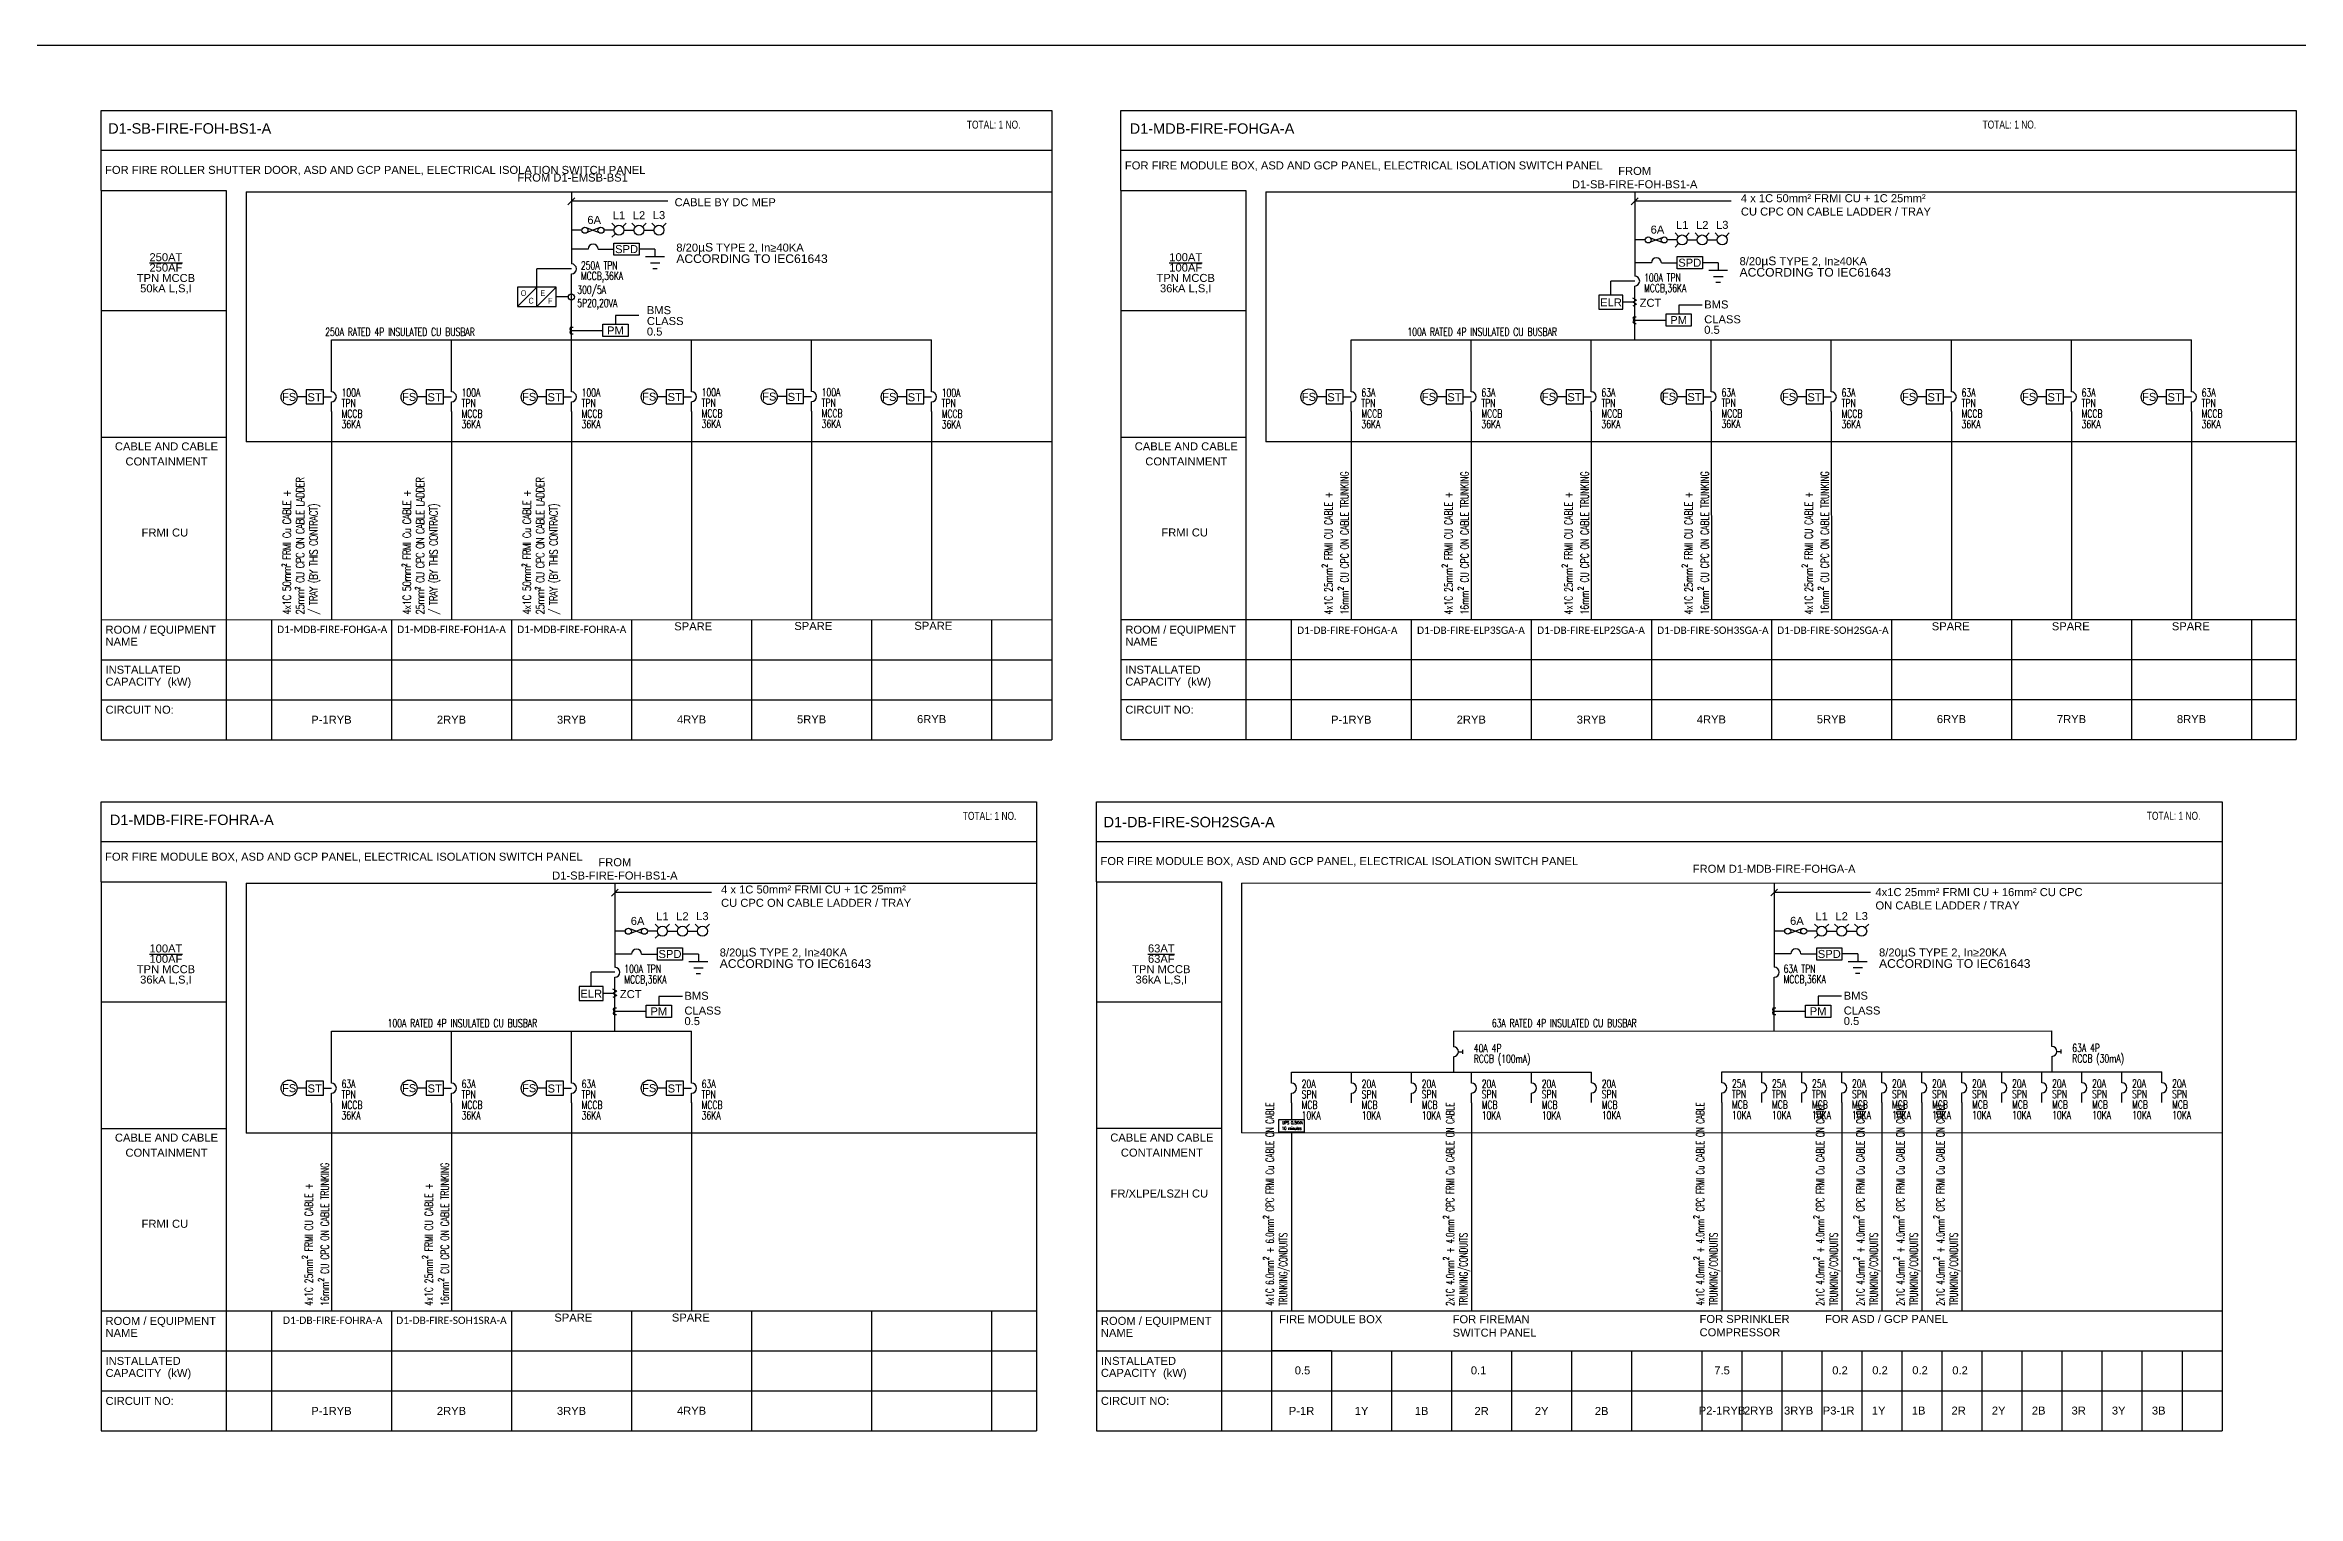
# Model space of a CAD drawing. Header units: inches. Extents: x 155818 to 1515405, y 4999 to 215277.
# Drawn here: x 578083 to 634386, y 179011 to 215277 of the extents above; entities that cross this region are included whole.
import ezdxf
from ezdxf.enums import TextEntityAlignment as Align

# ---------------------------------------------------------------- set-up
doc = ezdxf.new("R2010")
doc.units = ezdxf.units.IN
doc.header["$MEASUREMENT"] = 0
for name, color, linetype in [('-ME-E-Sch DB', 7, 'Continuous'), ('-ME-E-Sch DB_Tx', 7, 'Continuous'), ('-ME-E-Sch Main SLD', 7, 'Continuous'), ('E-_ELEC----_E-', 7, 'Continuous'), ('E_ELEC----_E-', 7, 'Continuous'), ('ELE SHAFT', 1, 'Continuous')]:
    doc.layers.add(name, color=color, linetype=linetype)
doc.styles.add('-ME-Romans', font='romans.shx', dxfattribs={"width": 0.7})
doc.styles.add('-ME_Romans', font='romans.shx', dxfattribs={"width": 0.8})
doc.styles.add('arial', font='arial.ttf')
doc.styles.add('EL-STY2_7.5', font='ARIALN.TTF', dxfattribs={"height": 7.5})
doc.styles.get("Standard").update_dxf_attribs({"font": 'arial.ttf'})
doc.dimstyles.get("Standard").update_dxf_attribs({"dimtxt": 0.18, "dimasz": 0.18, "dimexe": 0.18, "dimexo": 0.0625, "dimgap": 0.09, "dimtad": 0, "dimtih": 1, "dimtoh": 1, "dimdec": 4, "dimzin": 0, "dimdsep": 46, "dimtxsty": 'Standard', "dimcen": 0.09, "dimadec": 0, "dimazin": 0, "dimtfac": 1, "dimtdec": 4, "dimtofl": 0, "dimtmove": 0, "dimatfit": 3, "dimfxl": 1, "dimtolj": 1, "dimtzin": 0, "dimarcsym": 0})

# ---------------------------------------------------------------- blocks, each defined once
blk = doc.blocks.new('ELEC0302')
at = {"layer": 'E_ELEC----_E-'}
blk.add_arc((0, 0), 250, 270, 90, dxfattribs=at)
blk = doc.blocks.new('COIL_1')
at = {"ltscale": 0.5}
for p, q in [((0, 2.5), (1.2, 2.5)), ((0, -2.5), (1.2, -2.5))]:
    blk.add_line(p, q, dxfattribs=at)
for centre in [(0, 1.3), (0, -1.3)]:
    blk.add_arc(centre, 1.26, 90, 270, dxfattribs=at)
blk = doc.blocks.new('ELEC0327')
for p, q in [((151, 57), (-151, -57)), ((-151, 57), (151, -57))]:
    blk.add_line(p, q)
for centre in [(-200, 0), (200, 0)]:
    blk.add_circle(centre, 75)
blk = doc.blocks.new('ELEC0334')
for p, q in [((-191, 101), (0, 202)), ((-191, 101), (0, 0)), ((-191, -101), (0, 0)), ((-191, -101), (0, -202))]:
    blk.add_line(p, q)
blk = doc.blocks.new('ELEC0303')
at = {"layer": 'E_ELEC----_E-'}
for p, q in [((250, 0), (450, 0)), ((450, 100), (450, -100))]:
    blk.add_line(p, q, dxfattribs=at)
blk.add_arc((0, 0), 250, 270, 90, dxfattribs=at)

msp = doc.modelspace()

# ---------------------------------------------------------------- linework, layer by layer
at = {"layer": '-ME-E-Sch DB', "color": 1}
for p, q in [((579483, 211638), (582608, 211638)), ((579483, 211638), (579483, 197914)), ((582608, 211638), (582608, 197914)), ((583108, 211608), (603240, 211610)), ((583108, 211608), (583108, 205360)), ((591151, 211285), (591324, 211458)), ((591238, 211608), (591238, 209807)), ((593650, 211372), (591239, 211372)), ((604970, 211640), (608095, 211640)), ((604970, 211640), (604970, 197915)), ((608095, 211640), (608095, 197915)), ((608595, 211609), (634346, 211611)), ((608595, 211609), (608595, 205362)), ((617723, 211286), (617896, 211460)), ((617810, 211609), (617810, 209504)), ((620222, 211373), (617810, 211373)), ((591905, 210177), (592301, 210177)), ((593326, 210177), (592930, 210177)), ((593326, 210177), (593326, 209992)), ((591238, 209683), (590374, 209683)), ((590374, 209222), (590374, 209683)), ((591238, 207907), (591238, 209557)), ((593091, 209992), (593561, 209992)), ((593210, 209834), (593446, 209834)), ((593269, 209694), (593382, 209694)), ((618477, 209837), (618873, 209837)), ((619898, 209837), (619502, 209837)), ((619663, 209652), (620133, 209652)), ((619782, 209494), (620018, 209494)), ((619898, 209837), (619898, 209652)), ((617515, 209028), (616915, 209028)), ((616915, 209028), (616915, 208678)), ((617810, 209379), (617215, 209379)), ((617215, 209028), (617215, 209379)), ((617515, 208678), (617515, 209028)), ((617810, 207908), (617810, 209254)), ((619841, 209353), (619954, 209353)), ((579483, 208638), (582608, 208638)), ((604970, 208640), (608095, 208640)), ((616915, 208678), (617515, 208678)), ((617810, 208853), (617515, 208853)), ((585238, 207906), (600238, 207909)), ((610725, 207908), (631725, 207908)), ((585041, 206657), (584609, 206657)), ((584609, 206657), (584609, 206307)), ((585041, 206307), (585041, 206657)), ((588041, 206657), (587609, 206657)), ((587609, 206657), (587609, 206307)), ((588041, 206307), (588041, 206657)), ((591041, 206658), (590609, 206658)), ((590609, 206658), (590609, 206308)), ((591041, 206308), (591041, 206658)), ((594041, 206662), (593609, 206662)), ((593609, 206662), (593609, 206312)), ((594041, 206312), (594041, 206662)), ((597041, 206666), (596609, 206666)), ((596609, 206666), (596609, 206316)), ((597041, 206316), (597041, 206666)), ((600041, 206657), (599609, 206657)), ((599609, 206657), (599609, 206307)), ((600041, 206307), (600041, 206657)), ((610528, 206658), (610096, 206658)), ((610096, 206658), (610096, 206308)), ((610528, 206308), (610528, 206658)), ((613528, 206658), (613096, 206658)), ((613096, 206658), (613096, 206308)), ((613528, 206308), (613528, 206658)), ((616528, 206659), (616096, 206659)), ((616096, 206659), (616096, 206309)), ((616528, 206309), (616528, 206659)), ((619528, 206663), (619096, 206663)), ((619096, 206663), (619096, 206313)), ((619528, 206313), (619528, 206663)), ((622528, 206657), (622096, 206657)), ((622096, 206657), (622096, 206307)), ((622528, 206307), (622528, 206657)), ((625528, 206658), (625096, 206658)), ((625096, 206658), (625096, 206308)), ((625528, 206308), (625528, 206658)), ((628528, 206658), (628096, 206658)), ((628096, 206658), (628096, 206308)), ((628528, 206308), (628528, 206658)), ((631528, 206658), (631096, 206658)), ((631096, 206658), (631096, 206308)), ((631528, 206308), (631528, 206658)), ((584609, 206482), (584382, 206482)), ((584609, 206307), (585041, 206307)), ((585041, 206482), (585238, 206482)), ((585238, 206116), (585238, 206357)), ((585238, 206116), (585240, 200915)), ((587609, 206482), (587382, 206482)), ((587609, 206307), (588041, 206307)), ((588041, 206482), (588238, 206482)), ((588238, 206116), (588238, 206357)), ((588238, 206116), (588240, 200915)), ((590609, 206483), (590382, 206483)), ((590609, 206308), (591041, 206308)), ((591041, 206483), (591238, 206483)), ((591238, 206117), (591238, 206358)), ((591238, 206116), (591240, 200915)), ((593609, 206487), (593382, 206487)), ((593609, 206312), (594041, 206312)), ((594041, 206487), (594238, 206487)), ((594238, 206121), (594238, 206362)), ((594238, 206116), (594240, 200915)), ((596609, 206491), (596382, 206491)), ((596609, 206316), (597041, 206316)), ((597041, 206491), (597238, 206491)), ((597238, 206125), (597238, 206366)), ((597238, 206125), (597240, 200924)), ((599609, 206482), (599382, 206482)), ((599609, 206307), (600041, 206307)), ((600041, 206482), (600238, 206482)), ((600238, 206116), (600238, 206357)), ((600238, 206116), (600240, 200916)), ((610096, 206483), (609869, 206483)), ((610096, 206308), (610528, 206308)), ((610528, 206483), (610725, 206483)), ((610725, 206117), (610725, 206358)), ((610725, 206117), (610727, 200917)), ((613096, 206483), (612869, 206483)), ((613096, 206308), (613528, 206308)), ((613528, 206483), (613725, 206483)), ((613725, 206117), (613725, 206358)), ((613725, 206114), (613727, 200914)), ((616096, 206484), (615869, 206484)), ((616096, 206309), (616528, 206309)), ((616528, 206484), (616725, 206484)), ((616725, 206118), (616725, 206359)), ((616725, 206122), (616727, 200922)), ((619096, 206488), (618869, 206488)), ((619096, 206313), (619528, 206313)), ((619528, 206488), (619725, 206488)), ((619725, 206122), (619725, 206363)), ((619725, 206122), (619727, 200922)), ((622096, 206482), (621869, 206482)), ((622096, 206307), (622528, 206307)), ((622528, 206482), (622725, 206482)), ((622725, 206116), (622725, 206357)), ((622725, 206120), (622727, 200920)), ((625096, 206483), (624869, 206483)), ((625096, 206308), (625528, 206308)), ((625528, 206483), (625725, 206483)), ((625725, 206117), (625725, 206358)), ((625725, 206121), (625727, 200921)), ((628096, 206483), (627869, 206483)), ((628096, 206308), (628528, 206308)), ((628528, 206483), (628725, 206483)), ((628725, 206117), (628725, 206358)), ((628725, 206121), (628727, 200921)), ((631096, 206483), (630869, 206483)), ((631096, 206308), (631528, 206308)), ((631528, 206483), (631725, 206483)), ((631725, 206117), (631725, 206358)), ((631725, 206121), (631727, 200921)), ((579494, 205477), (582613, 205477)), ((603240, 205360), (583108, 205360)), ((604981, 205478), (608100, 205478)), ((634346, 205361), (608595, 205362)), ((579494, 200914), (603240, 200915)), ((583740, 200915), (583740, 197914)), ((586740, 200915), (586740, 197914)), ((589740, 200915), (589740, 197914)), ((592740, 200915), (592740, 197914)), ((595740, 200915), (595740, 197914)), ((598740, 200915), (598740, 197914)), ((601740, 200915), (601740, 197914)), ((601740, 200915), (601740, 197914)), ((604981, 200915), (634346, 200917)), ((609227, 200917), (609227, 197915)), ((612227, 200917), (612227, 197915)), ((615227, 200917), (615227, 197915)), ((618227, 200917), (618227, 197915)), ((621227, 200917), (621227, 197915)), ((624227, 200917), (624227, 197915)), ((627227, 200917), (627227, 197915)), ((630227, 200917), (630227, 197915)), ((633227, 200917), (633227, 197915)), ((579493, 199914), (603240, 199914)), ((604980, 199915), (634346, 199916)), ((579493, 198914), (603240, 198914)), ((604980, 198915), (634346, 198916)), ((579483, 197914), (603240, 197914)), ((604970, 197915), (634346, 197916)), ((579483, 194360), (582608, 194360)), ((579483, 194360), (579484, 180636)), ((582608, 194360), (582608, 180636)), ((583108, 194329), (602859, 194332)), ((583108, 194329), (583108, 188082)), ((592323, 194330), (592323, 192225)), ((604360, 194362), (607484, 194362)), ((604360, 194362), (604360, 180638)), ((607484, 194362), (607484, 180638)), ((607984, 194331), (632489, 194333)), ((607984, 194331), (607984, 188084)), ((621296, 194331), (621296, 192226)), ((592236, 194007), (592409, 194180)), ((594735, 194094), (592324, 194094)), ((621209, 194009), (621383, 194182)), ((623708, 194095), (621297, 194095)), ((621963, 192559), (622359, 192559)), ((623384, 192559), (622989, 192559)), ((623384, 192559), (623384, 192374)), ((592323, 192100), (591728, 192100)), ((591728, 191749), (591728, 192100)), ((592990, 192557), (593386, 192557)), ((594411, 192557), (594015, 192557)), ((594176, 192372), (594646, 192372)), ((594295, 192214), (594531, 192214)), ((594354, 192074), (594467, 192074)), ((594411, 192557), (594411, 192372)), ((623149, 192374), (623619, 192374)), ((623268, 192216), (623504, 192216)), ((623327, 192076), (623441, 192076)), ((592028, 191749), (591428, 191749)), ((591428, 191749), (591428, 191399)), ((592028, 191399), (592028, 191749)), ((592323, 191574), (592028, 191574)), ((592323, 190629), (592323, 191975)), ((621296, 190631), (621296, 191976)), ((579483, 191360), (582608, 191360)), ((591428, 191399), (592028, 191399)), ((604360, 191362), (607484, 191362)), ((585238, 190628), (594238, 190628)), ((613281, 190632), (628237, 190633)), ((613281, 190631), (613281, 190241)), ((628237, 190248), (628237, 190638)), ((584609, 189204), (584382, 189204)), ((585041, 189379), (584609, 189379)), ((584609, 189379), (584609, 189029)), ((585041, 189029), (585041, 189379)), ((585041, 189204), (585238, 189204)), ((587609, 189204), (587382, 189204)), ((588041, 189379), (587609, 189379)), ((587609, 189379), (587609, 189029)), ((588041, 189029), (588041, 189379)), ((588041, 189204), (588238, 189204)), ((590609, 189203), (590382, 189203)), ((591041, 189378), (590609, 189378)), ((590609, 189378), (590609, 189028)), ((591041, 189028), (591041, 189378)), ((591041, 189203), (591238, 189203)), ((593609, 189204), (593382, 189204)), ((594041, 189379), (593609, 189379)), ((593609, 189379), (593609, 189029)), ((594041, 189029), (594041, 189379)), ((594041, 189204), (594238, 189204)), ((609233, 189602), (616733, 189606)), ((619987, 189337), (619987, 189609)), ((619987, 189609), (630987, 189609)), ((584609, 189029), (585041, 189029)), ((585238, 188838), (585238, 189079)), ((585238, 188838), (585240, 183637)), ((587609, 189029), (588041, 189029)), ((588238, 188838), (588238, 189079)), ((588238, 188835), (588240, 183634)), ((590609, 189028), (591041, 189028)), ((591238, 188837), (591238, 189078)), ((591238, 188841), (591240, 183640)), ((593609, 189029), (594041, 189029)), ((594238, 188838), (594238, 189079)), ((594238, 188842), (594240, 183641)), ((609233, 188839), (609233, 189081)), ((609233, 188839), (609233, 188417)), ((610733, 188839), (610733, 189081)), ((612233, 188840), (612233, 189081)), ((613733, 188840), (613733, 189082)), ((613733, 188840), (613735, 183640)), ((615233, 188840), (615233, 189082)), ((616733, 188842), (616733, 189083)), ((619987, 188846), (619987, 189087)), ((619987, 188846), (619989, 183646)), ((620987, 188846), (620987, 189087)), ((621987, 188846), (621987, 189087)), ((622987, 188846), (622987, 189087)), ((622987, 188846), (622989, 183646)), ((623987, 188846), (623987, 189087)), ((623987, 188846), (623989, 183646)), ((624987, 188846), (624987, 189087)), ((624987, 188846), (624989, 183646)), ((625987, 188846), (625987, 189087)), ((625987, 188846), (625989, 183646)), ((626987, 188846), (626987, 189087)), ((627987, 188846), (627987, 189087)), ((628987, 188846), (628987, 189087)), ((629987, 188846), (629987, 189087)), ((630987, 188846), (630987, 189087)), ((579494, 188199), (582613, 188199)), ((602859, 188082), (583108, 188082)), ((604370, 188200), (607490, 188200)), ((632489, 188083), (607984, 188084)), ((609234, 188104), (609235, 183639)), ((579494, 183636), (602859, 183637)), ((583740, 183637), (583740, 180636)), ((586740, 183637), (586740, 180636)), ((589740, 183637), (589740, 180636)), ((592740, 183637), (592740, 180636)), ((595740, 183637), (595740, 180636)), ((598740, 183637), (598740, 180636)), ((601740, 183637), (601740, 180636)), ((604370, 183638), (632489, 183639)), ((608735, 183638), (608735, 180638)), ((579494, 182636), (602859, 182636)), ((604370, 182638), (632489, 182637)), ((610235, 182638), (610235, 180638)), ((611735, 182638), (611735, 180638)), ((613235, 182638), (613235, 180638)), ((614735, 182638), (614735, 180638)), ((616235, 182638), (616235, 180638)), ((617735, 182638), (617735, 180638)), ((619489, 182638), (619489, 180637)), ((620489, 182638), (620489, 180637)), ((621489, 182638), (621489, 180637)), ((622489, 182638), (622489, 180637)), ((623489, 182638), (623489, 180637)), ((624489, 182638), (624489, 180637)), ((625489, 182638), (625489, 180637)), ((626489, 182638), (626489, 180637)), ((627489, 182638), (627489, 180637)), ((628489, 182638), (628489, 180637)), ((629489, 182638), (629489, 180637)), ((630489, 182638), (630489, 180637)), ((631489, 182638), (631489, 180637)), ((632489, 182638), (632489, 180637)), ((579494, 181636), (602859, 181636)), ((604370, 181638), (632489, 181637)), ((579484, 180636), (602859, 180636)), ((604360, 180638), (632489, 180637))]:
    msp.add_line(p, q, dxfattribs=at)
for points in [[(579483, 211638), (579483, 213638), (603240, 213640), (603240, 197914)], [(604970, 211640), (604970, 213640), (634346, 213641), (634346, 197915)], [(603240, 212640), (579483, 212638)], [(634346, 212641), (604970, 212640)], [(591488, 210648), (591238, 210648)], [(592301, 210648), (592051, 210648)], [(591655, 210177), (591238, 210177)], [(618060, 210405), (617810, 210405)], [(618873, 210405), (618623, 210405)], [(618227, 209837), (617810, 209837)], [(617810, 208404), (618594, 208404)], [(585238, 206879), (585238, 207906)], [(588238, 206879), (588238, 207906)], [(591238, 208144), (592022, 208144)], [(591238, 206880), (591238, 207907)], [(594238, 206884), (594238, 207911)], [(597238, 206888), (597238, 207916)], [(600238, 206879), (600238, 207907)], [(610725, 206880), (610725, 207908)], [(613725, 206880), (613725, 207908)], [(616725, 206881), (616725, 207909)], [(619725, 206885), (619725, 207913)], [(622725, 206879), (622725, 207907)], [(625725, 206880), (625725, 207908)], [(628725, 206880), (628725, 207908)], [(631725, 206880), (631725, 207908)], [(585238, 206607), (585238, 206879)], [(588238, 206607), (588238, 206879)], [(591238, 206608), (591238, 206880)], [(594238, 206612), (594238, 206884)], [(597238, 206616), (597238, 206888)], [(600238, 206607), (600238, 206879)], [(610725, 206608), (610725, 206880)], [(613725, 206608), (613725, 206880)], [(616725, 206609), (616725, 206881)], [(619725, 206613), (619725, 206885)], [(622725, 206607), (622725, 206879)], [(625725, 206608), (625725, 206880)], [(628725, 206608), (628725, 206880)], [(631725, 206608), (631725, 206880)], [(579483, 194360), (579483, 196360), (602859, 196362), (602859, 180636)], [(604360, 194362), (604360, 196362), (632489, 196363), (632489, 180637)], [(602859, 195362), (579483, 195360)], [(632489, 195363), (604360, 195362)], [(592573, 193126), (592323, 193126)], [(593386, 193126), (593136, 193126)], [(621546, 193127), (621296, 193127)], [(622359, 193127), (622109, 193127)], [(621713, 192559), (621296, 192559)], [(592740, 192557), (592323, 192557)], [(592323, 191125), (593108, 191125)], [(621296, 191127), (622081, 191127)], [(585238, 189600), (585238, 190628)], [(588238, 189600), (588238, 190628)], [(591238, 189599), (591238, 190627)], [(594238, 189601), (594238, 190628)], [(613281, 189991), (613281, 189602)], [(628237, 189998), (628237, 189609)], [(585238, 189329), (585238, 189600)], [(588238, 189329), (588238, 189600)], [(591238, 189328), (591238, 189599)], [(594238, 189329), (594238, 189601)], [(609233, 189331), (609233, 189602)], [(610733, 189331), (610733, 189602)], [(612233, 189331), (612233, 189603)], [(613733, 189332), (613733, 189603)], [(615233, 189332), (615233, 189603)], [(616733, 189333), (616733, 189605)], [(620987, 189337), (620987, 189609)], [(621987, 189337), (621987, 189609)], [(622987, 189337), (622987, 189609)], [(623987, 189337), (623987, 189609)], [(624987, 189337), (624987, 189609)], [(625987, 189337), (625987, 189609)], [(626987, 189337), (626987, 189609)], [(627987, 189337), (627987, 189609)], [(628987, 189337), (628987, 189609)], [(629987, 189337), (629987, 189609)], [(630987, 189337), (630987, 189609)]]:
    msp.add_lwpolyline(points, dxfattribs=at)
for points in [[(592301, 210329), (592930, 210329), (592930, 210024), (592301, 210024)], [(618873, 209989), (619502, 209989), (619502, 209684), (618873, 209684)], [(618594, 208557), (619224, 208557), (619224, 208252), (618594, 208252)], [(592022, 208297), (592652, 208297), (592652, 207992), (592022, 207992)], [(593386, 192710), (594015, 192710), (594015, 192404), (593386, 192404)], [(622359, 192712), (622989, 192712), (622989, 192406), (622359, 192406)], [(593108, 191278), (593737, 191278), (593737, 190972), (593108, 190972)], [(622081, 191280), (622710, 191280), (622710, 190974), (622081, 190974)]]:
    msp.add_lwpolyline(points, close=True, dxfattribs=at)
for centre in [(584182, 206482), (587182, 206482), (590182, 206483), (593182, 206487), (596182, 206491), (599182, 206482), (609669, 206483), (612669, 206483), (615669, 206484), (618669, 206488), (621669, 206482), (624669, 206483), (627669, 206483), (630669, 206483), (584182, 189204), (587182, 189204), (590182, 189203), (593182, 189204)]:
    msp.add_circle(centre, 200, dxfattribs=at)
at = {"layer": '-ME-E-Sch Main SLD', "color": 1}
msp.add_line((610235, 182638), (608735, 182638), dxfattribs=at)
msp.add_line((610235, 182638), (608735, 182638), dxfattribs=at)
at = {"color": 1}
msp.add_line((590854, 209222), (589894, 209222), dxfattribs=at)
msp.add_lwpolyline([(576918, 215277), (682193, 215277), (682193, 134327), (576918, 134327)], close=True)
for points in [[(590374, 209222), (589894, 208742)], [(589894, 209222), (589894, 208742), (590854, 208742)], [(590374, 208742), (590374, 209222)], [(590854, 209222), (590374, 208742)], [(590854, 208742), (590854, 209222)], [(591161, 208982), (590854, 208982)]]:
    msp.add_lwpolyline(points, dxfattribs=at)
msp.add_circle((591238, 208982), 76.8, dxfattribs=at)
at = {"layer": 'Defpoints'}
msp.add_lwpolyline([(576918, 215277), (682193, 215277), (682193, 134327), (576918, 134327)], close=True, dxfattribs=at)
at = {"layer": 'E-_ELEC----_E-', "color": 1}
for p, q in [((592337, 210736), (592249, 210824)), ((592514, 210736), (592602, 210824)), ((592551, 210648), (592801, 210648)), ((592837, 210736), (592749, 210824)), ((593014, 210736), (593102, 210824)), ((593051, 210648), (593301, 210648)), ((593337, 210736), (593249, 210824)), ((593514, 210736), (593602, 210824)), ((618909, 210493), (618821, 210582)), ((619086, 210493), (619174, 210582)), ((619409, 210493), (619321, 210582)), ((619586, 210493), (619674, 210582)), ((619909, 210493), (619821, 210582)), ((620086, 210493), (620174, 210582)), ((592337, 210559), (592249, 210471)), ((618909, 210317), (618821, 210228)), ((619123, 210405), (619373, 210405)), ((619623, 210405), (619873, 210405)), ((593422, 193214), (593334, 193302)), ((593599, 193214), (593687, 193302)), ((593636, 193126), (593886, 193126)), ((593922, 193214), (593834, 193302)), ((594099, 193214), (594187, 193302)), ((594136, 193126), (594386, 193126)), ((594422, 193214), (594334, 193302)), ((594599, 193214), (594687, 193302)), ((622395, 193216), (622307, 193304)), ((622572, 193216), (622661, 193304)), ((622609, 193127), (622859, 193127)), ((622895, 193216), (622807, 193304)), ((623072, 193216), (623161, 193304)), ((623109, 193127), (623359, 193127)), ((623395, 193216), (623307, 193304)), ((623572, 193216), (623661, 193304)), ((593422, 193037), (593334, 192949)), ((622395, 193039), (622307, 192951))]:
    msp.add_line(p, q, dxfattribs=at)
for centre in [(592426, 210648), (592926, 210648), (593426, 210648), (618998, 210405), (619498, 210405), (619998, 210405), (593511, 193126), (594011, 193126), (594511, 193126), (622484, 193127), (622984, 193127), (623484, 193127)]:
    msp.add_circle(centre, 125, dxfattribs=at)
at = {"layer": 'ELE SHAFT', "color": 1}
msp.add_lwpolyline([(608920, 188417), (609547, 188417), (609547, 188104), (608920, 188104)], close=True, dxfattribs=at)

# ---------------------------------------------------------------- block references
at = {"layer": '-ME-E-Sch DB', "color": 1}
for p in [(591776, 210648), (618348, 210405), (592861, 193126), (621834, 193127)]:
    msp.add_blockref('ELEC0327', p, dxfattribs=at)
at = {"layer": '-ME-E-Sch DB', "color": 1, "xscale": 0.5, "yscale": 0.5, "zscale": 0.5}
for name, p, rotation in [('ELEC0302', (591780, 210177), 90), ('ELEC0302', (618352, 209837), 90), ('ELEC0334', (617762, 208853), 180), ('ELEC0302', (592865, 192557), 90), ('ELEC0302', (621838, 192559), 90), ('ELEC0334', (592275, 191574), 180)]:
    msp.add_blockref(name, p, dxfattribs=dict(at, rotation=rotation))
at = {"layer": '-ME-E-Sch DB', "color": 1}
for name, p, xscale, yscale, zscale in [('ELEC0302', (591238, 209682), 0.5, 0.5, 0.5), ('ELEC0302', (617810, 209379), 0.5, 0.5, 0.5), ('COIL_1', (617810, 208404), 33.333333, 33.333333, 33.333333), ('COIL_1', (591238, 208144), 33.333333, 33.333333, 33.333333), ('ELEC0302', (585238, 206482), 0.5, 0.5, 0.5), ('ELEC0302', (588238, 206482), 0.5, 0.5, 0.5), ('ELEC0302', (591238, 206483), 0.5, 0.5, 0.5), ('ELEC0302', (594238, 206487), 0.5, 0.5, 0.5), ('ELEC0302', (597238, 206491), 0.5, 0.5, 0.5), ('ELEC0302', (600238, 206482), 0.5, 0.5, 0.5), ('ELEC0302', (610725, 206483), 0.5, 0.5, 0.5), ('ELEC0302', (613725, 206483), 0.5, 0.5, 0.5), ('ELEC0302', (616725, 206484), 0.5, 0.5, 0.5), ('ELEC0302', (619725, 206488), 0.5, 0.5, 0.5), ('ELEC0302', (622725, 206482), 0.5, 0.5, 0.5), ('ELEC0302', (625725, 206483), 0.5, 0.5, 0.5), ('ELEC0302', (628725, 206483), 0.5, 0.5, 0.5), ('ELEC0302', (631725, 206483), 0.5, 0.5, 0.5), ('ELEC0302', (592323, 192100), 0.5, 0.5, 0.5), ('ELEC0302', (621296, 192101), 0.5, 0.5, 0.5), ('COIL_1', (592323, 191125), 33.333333, 33.333333, 33.333333), ('COIL_1', (621296, 191127), 33.333333, 33.333333, 33.333333), ('ELEC0303', (613281, 190116), 0.5, 0.5, 0.5), ('ELEC0303', (628237, 190123), 0.5, 0.5, 0.5), ('ELEC0302', (585238, 189204), 0.5, 0.5, 0.5), ('ELEC0302', (588238, 189204), 0.5, 0.5, 0.5), ('ELEC0302', (591238, 189203), 0.5, 0.5, 0.5), ('ELEC0302', (594238, 189204), 0.5, 0.5, 0.5), ('ELEC0302', (609233, 189206), 0.5, 0.5, 0.5), ('ELEC0302', (610733, 189206), 0.5, 0.5, 0.5), ('ELEC0302', (612233, 189206), 0.5, 0.5, 0.5), ('ELEC0302', (613733, 189207), 0.5, 0.5, 0.5), ('ELEC0302', (615233, 189207), 0.5, 0.5, 0.5), ('ELEC0302', (616733, 189208), 0.5, 0.5, 0.5), ('ELEC0302', (619987, 189212), 0.5, 0.5, 0.5), ('ELEC0302', (620987, 189212), 0.5, 0.5, 0.5), ('ELEC0302', (621987, 189212), 0.5, 0.5, 0.5), ('ELEC0302', (622987, 189212), 0.5, 0.5, 0.5), ('ELEC0302', (623987, 189212), 0.5, 0.5, 0.5), ('ELEC0302', (624987, 189212), 0.5, 0.5, 0.5), ('ELEC0302', (625987, 189212), 0.5, 0.5, 0.5), ('ELEC0302', (626987, 189212), 0.5, 0.5, 0.5), ('ELEC0302', (627987, 189212), 0.5, 0.5, 0.5), ('ELEC0302', (628987, 189212), 0.5, 0.5, 0.5), ('ELEC0302', (629987, 189212), 0.5, 0.5, 0.5), ('ELEC0302', (630987, 189212), 0.5, 0.5, 0.5)]:
    msp.add_blockref(name, p, dxfattribs=dict(at, xscale=xscale, yscale=yscale, zscale=zscale))

# ---------------------------------------------------------------- texts
for s, p in [('SPD', (592616, 210177)), ('SPD', (619187, 209837)), ('PM', (618909, 208404)), ('PM', (592337, 208144)), ('SPD', (593701, 192557)), ('SPD', (622674, 192559)), ('PM', (593422, 191125)), ('PM', (622395, 191127))]:
    msp.add_text(s, height=200, dxfattribs=at).set_placement(p, align=Align.MIDDLE_CENTER)
at = {"layer": '-ME-E-Sch DB', "color": 1, "style": 'arial'}
for s, p in [('ELR', (616948, 208745)), ('ST', (584641, 206374)), ('ST', (587641, 206374)), ('ST', (590641, 206375)), ('ST', (593641, 206379)), ('ST', (596641, 206383)), ('ST', (599641, 206374)), ('ST', (610128, 206375)), ('ST', (613128, 206375)), ('ST', (616128, 206376)), ('ST', (619128, 206380)), ('ST', (622128, 206374)), ('ST', (625128, 206375)), ('ST', (628128, 206375)), ('ST', (631128, 206375)), ('ELR', (591461, 191466)), ('ST', (584642, 189096)), ('ST', (587642, 189096)), ('ST', (590642, 189095)), ('ST', (593642, 189096))]:
    msp.add_text(s, height=200, dxfattribs=at).set_placement(p)
for p in [(584182, 206482), (587182, 206482), (590182, 206483), (593182, 206487), (596182, 206491), (599182, 206482), (609669, 206483), (612669, 206483), (615669, 206484), (618669, 206488), (621669, 206482), (624669, 206483), (627669, 206483), (630669, 206483), (584182, 189204), (587182, 189204), (590182, 189203), (593182, 189204)]:
    msp.add_text('FS', height=200, dxfattribs=at).set_placement(p, align=Align.MIDDLE)
at = {"layer": '-ME-E-Sch DB', "color": 1, "style": '-ME-Romans', "width": 0.7}
for s, p in [('10 minutes', (608995, 188164)), ('UPS 0.5KVA', (609003, 188302))]:
    msp.add_text(s, height=75, dxfattribs=at).set_placement(p)
at = {"layer": '-ME-E-Sch DB', "color": 1, "char_height": 200, "attachment_point": 1}
for s, insert, width in [('CABLE BY DC MEP', (593815, 211448), 8064.47), (' 4 x 1C 50mm² FRMI CU + 1C 25mm² \\P CU CPC ON CABLE LADDER / TRAY   ', (620387, 211549), 5713.27), (' 4 x 1C 50mm² FRMI CU + 1C 25mm² \\P CU CPC ON CABLE LADDER / TRAY   ', (594900, 194270), 5713.27), ('4x1C 25mm² FRMI CU + 16mm² CU CPC\\PON CABLE LADDER / TRAY', (623828, 194204), 8064.47)]:
    msp.add_mtext(s, dxfattribs=dict(at, insert=insert, width=width))
at = {"layer": '-ME-E-Sch DB', "color": 1, "char_height": 200, "attachment_point": 1, "line_spacing_factor": 0.789273}
for s, insert, width in [('6A', (591636, 211006), 921.41), ('6A', (618208, 210764), 921.41), ('BMS', (619548, 208893), 737.13), ('CLASS 0.5', (593123, 208479), 737.13), ('BMS', (593123, 208751), 737.13), ('CLASS 0.5', (619548, 208522), 737.13), ('6A', (592721, 193484), 921.41), ('6A', (621694, 193486), 921.41), ('BMS', (594062, 191613), 737.13), ('BMS', (623035, 191615), 737.13), ('CLASS 0.5', (594062, 191243), 737.13), ('CLASS 0.5', (623035, 191245), 737.13)]:
    msp.add_mtext(s, dxfattribs=dict(at, insert=insert, width=width))
at = {"layer": '-ME-E-Sch DB', "color": 1, "char_height": 200, "attachment_point": 1, "line_spacing_factor": 0.789273, "style": '-ME-Romans'}
for s, insert, width in [('{\\W1;\\fArial|b0|i0|c0|p34;8/20\\H1.08333x;µS\\H0.92308x; TYPE 2, In≥40KA \\P\\H1.08333x;ACCORDING TO IEC61643}', (593859, 210331), 6030.79), ('{\\W1;\\fArial|b0|i0|c0|p34;8/20\\H1.08333x;µS\\H0.92308x; TYPE 2, In≥40KA \\P\\H1.08333x;ACCORDING TO IEC61643}', (620431, 209991), 6030.79), ('250A RATED 4P INSULATED CU BUSBAR', (585084, 208207), 6030.79), ('100A RATED 4P INSULATED CU BUSBAR', (612130, 208209), 6030.79), ('{\\W1;\\fArial|b0|i0|c0|p34;8/20\\H1.08333x;µS\\H0.92308x; TYPE 2, In≥40KA \\P\\H1.08333x;ACCORDING TO IEC61643}', (594944, 192712), 6030.79), ('{\\W1;\\fArial|b0|i0|c0|p34;8/20\\H1.08333x;µS\\H0.92308x; TYPE 2, In≥20KA \\P\\H1.08333x;ACCORDING TO IEC61643}', (623917, 192713), 6030.79), ('100A RATED 4P INSULATED CU BUSBAR', (586643, 190929), 6030.79), ('63A RATED 4P INSULATED CU BUSBAR', (614242, 190931), 6030.79), ('63A 4P\\PRCCB (30mA)', (628746, 190308), 2497.13), ('40A 4P\\PRCCB (100mA)', (613790, 190302), 2497.13)]:
    msp.add_mtext(s, dxfattribs=dict(at, insert=insert, width=width))
at = {"layer": '-ME-E-Sch DB', "color": 1, "char_height": 200, "width": 773.59, "attachment_point": 4, "style": 'arial'}
for insert in [(617935, 208833), (592448, 191554)]:
    msp.add_mtext('\\pxsm0.8,ql;ZCT', dxfattribs=dict(at, insert=insert))
at = {"layer": '-ME-E-Sch DB_Tx', "color": 1, "width": 0.75}
for p in [(601121, 213288), (626505, 213290), (601019, 196010), (630610, 196012)]:
    msp.add_text('TOTAL: 1 NO.', height=200, dxfattribs=at).set_placement(p, align=Align.MIDDLE_LEFT)
at = {"layer": '-ME-E-Sch DB_Tx', "color": 1}
for s, p in [('D1-SB-FIRE-FOH-BS1-A', (579660, 213063)), ('D1-MDB-FIRE-FOHGA-A ', (605189, 213060)), ('D1-MDB-FIRE-FOHRA-A ', (579703, 195781)), ('D1-DB-FIRE-SOH2SGA-A ', (604537, 195725))]:
    msp.add_text(s, height=260, dxfattribs=at).set_placement(p)
for s, p in [('ROOM / EQUIPMENT ', (579594, 200664)), ('NAME', (579594, 200364)), ('ROOM / EQUIPMENT ', (605081, 200665)), ('NAME', (605081, 200365)), ('CAPACITY  (kW)', (579594, 199364)), ('INSTALLATED ', (579594, 199664)), ('CAPACITY  (kW)', (605081, 199365)), ('INSTALLATED ', (605081, 199665)), ('CIRCUIT NO:', (579594, 198664)), ('CIRCUIT NO:', (605081, 198665)), ('ROOM / EQUIPMENT ', (579594, 183386)), ('NAME', (579594, 183086)), ('ROOM / EQUIPMENT ', (604470, 183388)), ('NAME', (604470, 183088)), ('INSTALLATED ', (579594, 182386)), ('INSTALLATED ', (604470, 182388)), ('CAPACITY  (kW)', (579594, 182086)), ('CAPACITY  (kW)', (604470, 182088)), ('CIRCUIT NO:', (579594, 181386)), ('CIRCUIT NO:', (604470, 181388))]:
    msp.add_text(s, height=200, dxfattribs=at).set_placement(p, align=Align.MIDDLE_LEFT)
for s, p in [('P-1RYB', (585240, 198414)), ('2RYB', (588240, 198415)), ('3RYB', (591240, 198415)), ('4RYB', (594240, 198419)), ('5RYB', (597240, 198423)), ('6RYB', (600240, 198428)), ('P-1RYB', (610727, 198415)), ('2RYB', (613727, 198417)), ('3RYB', (616727, 198417)), ('4RYB', (619727, 198421)), ('5RYB', (622727, 198425)), ('6RYB', (625727, 198429)), ('7RYB', (628727, 198429)), ('8RYB', (631727, 198429)), ('0.5', (609509, 182150)), ('0.1', (613909, 182150)), ('7.5', (619994, 182150)), ('0.2', (622942, 182150)), ('0.2', (623942, 182152)), ('0.2', (624942, 182153)), ('0.2', (625942, 182150)), ('P-1RYB', (585240, 181136)), ('2RYB', (588240, 181137)), ('3RYB', (591240, 181137)), ('4RYB', (594240, 181141)), ('P-1R', (609485, 181138)), ('1Y', (610985, 181138)), ('1B', (612485, 181138)), ('2R', (613985, 181135)), ('2Y', (615485, 181135)), ('2B', (616985, 181135)), ('P2-1RYB', (619994, 181145)), ('2RYB', (620907, 181145)), ('3RYB', (621907, 181145)), ('P3-1R', (622907, 181145)), ('1Y', (623907, 181145)), ('1B', (624907, 181145)), ('2R', (625907, 181145)), ('2Y', (626907, 181145)), ('2B', (627907, 181145)), ('3R', (628907, 181145)), ('3Y', (629907, 181145)), ('3B', (630907, 181145))]:
    msp.add_text(s, height=200, dxfattribs=at).set_placement(p, align=Align.MIDDLE_CENTER)
at = {"layer": '-ME-E-Sch DB_Tx', "color": 1, "char_height": 200}
for s, insert, width, attachment_point in [('FOR FIRE MODULE BOX, ASD AND GCP PANEL, ELECTRICAL ISOLATION SWITCH PANEL', (605070, 212250), 64987.82, 4), ('FOR FIRE ROLLER SHUTTER DOOR, ASD AND GCP PANEL, ELECTRICAL ISOLATION SWITCH PANEL', (579583, 212138), 64987.82, 4), ('FROM D1-EMSB-BS1', (591267, 211963), 2898.88, 5), ('FROM \\PD1-SB-FIRE-FOH-BS1-A', (617810, 211963), 3878.54, 5), ('{\\fCalibri|b0|i0|c0|p34;\\H0.91667x;D1-MDB-FIRE-FOHGA-A }', (583881, 200764), 2921.49, 1), ('{\\fCalibri|b0|i0|c0|p34;\\H0.91667x;D1-MDB-FIRE-FOH1A-A }', (586881, 200764), 2921.49, 1), ('{\\fCalibri|b0|i0|c0|p34;\\H0.91667x;D1-MDB-FIRE-FOHRA-A }', (589881, 200764), 2921.49, 1), ('SPARE', (593808, 200848), 1053.41, 1), ('SPARE', (596808, 200857), 1053.41, 1), ('SPARE', (599808, 200861), 1053.41, 1), ('{\\fCalibri|b0|i0|c0|p34;\\H0.91667x;\\C256;D1-DB-FIRE-FOHGA-A }', (609373, 200742), 2997.82, 1), ('{\\fCalibri|b0|i0|c0|p34;\\H0.91667x;\\C256;D1-DB-FIRE-ELP3SGA-A }', (612371, 200742), 2997.82, 1), ('{\\fCalibri|b0|i0|c0|p34;\\H0.91667x;\\C256;D1-DB-FIRE-ELP2SGA-A }', (615371, 200743), 2997.82, 1), ('{\\fCalibri|b0|i0|c0|p34;\\H0.91667x;\\C256;D1-DB-FIRE-SOH3SGA-A }', (618371, 200742), 2997.82, 1), ('{\\fCalibri|b0|i0|c0|p34;\\H0.91667x;\\C256;D1-DB-FIRE-SOH2SGA-A }', (621371, 200742), 2997.82, 1), ('SPARE', (625235, 200849), 1053.41, 1), ('SPARE', (628235, 200849), 1053.41, 1), ('SPARE', (631235, 200849), 1053.41, 1), ('FOR FIRE MODULE BOX, ASD AND GCP PANEL, ELECTRICAL ISOLATION SWITCH PANEL', (579583, 194971), 64987.82, 4), ('FROM \\PD1-SB-FIRE-FOH-BS1-A', (592323, 194684), 3878.54, 5), ('FOR FIRE MODULE BOX, ASD AND GCP PANEL, ELECTRICAL ISOLATION SWITCH PANEL', (604460, 194862), 64987.82, 4), ('FROM D1-MDB-FIRE-FOHGA-A ', (621295, 194686), 9037.73, 5), ('SPARE', (590811, 183570), 1053.41, 1), ('SPARE', (593748, 183570), 1053.41, 1), ('{\\fCalibri|b0|i0|c0|p34;\\H0.91667x;\\C256;D1-DB-FIRE-FOHRA-A }', (584029, 183494), 1834, 1), ('{\\fCalibri|b0|i0|c0|p34;\\H0.91667x;\\C256;D1-DB-FIRE-SOH1SRA-A }', (586859, 183492), 1834, 1), ('FIRE MODULE BOX', (608926, 183529), 6520.24, 1), ('FOR FIREMAN \\PSWITCH PANEL', (613261, 183527), 6520.24, 1), ('FOR SPRINKLER\\PCOMPRESSOR', (619432, 183535), 6520.24, 1), ('FOR ASD / GCP PANEL ', (622567, 183535), 8875.03, 1)]:
    msp.add_mtext(s, dxfattribs=dict(at, insert=insert, width=width, attachment_point=attachment_point))
at = {"layer": '-ME-E-Sch DB_Tx', "color": 1, "char_height": 200, "width": 4377.18}
for s, insert, attachment_point, line_spacing_factor in [('\\pxsa0.78,qc;{\\L250AT\\P}250AF\\P\\ps*;TPN MCCB\\P50kA L,S,I ', (578915, 210074), 1, 0.778039), ('\\pxsa0.78,qc;{\\L100AT\\P}100AF\\P\\ps*;TPN MCCB\\P36kA L,S,I ', (604402, 210075), 1, 0.778039), ('\\pxqc;CABLE AND CABLE \\PCONTAINMENT', (581117, 205056), 5, 1.128527), ('\\pxqc;CABLE AND CABLE \\PCONTAINMENT', (606604, 205057), 5, 1.128527), ('\\pxqc;\\PFRMI CU', (581077, 203279), 5, 1.128527), ('\\pxqc;\\PFRMI CU', (606564, 203281), 5, 1.128527), ('\\pxsa0.78,qc;{\\L100AT\\P}100AF\\P\\ps*;TPN MCCB\\P36kA L,S,I ', (578915, 192796), 1, 0.778039), ('\\pxsa0.78,qc;{\\L63AT\\P}63AF\\P\\ps*;TPN MCCB\\P36kA L,S,I ', (603791, 192797), 1, 0.778039), ('\\pxqc;CABLE AND CABLE \\PCONTAINMENT', (581117, 187778), 5, 1.128527), ('\\pxqc;CABLE AND CABLE \\PCONTAINMENT', (605993, 187780), 5, 1.128527), ('\\pxqc;\\PFR/XLPE/LSZH CU', (605930, 186757), 5, 1.128527), ('\\pxqc;\\PFRMI CU', (581077, 186001), 5, 1.128527)]:
    msp.add_mtext(s, dxfattribs=dict(at, insert=insert, attachment_point=attachment_point, line_spacing_factor=line_spacing_factor))
at = {"layer": '-ME-E-Sch DB_Tx', "color": 1, "char_height": 200, "attachment_point": 1, "line_spacing_factor": 0.789273, "style": '-ME-Romans'}
for s, insert, width in [('250A TPN  MCCB,36KA', (591474, 209869), 1181.82), ('100A TPN  MCCB,36KA', (618046, 209566), 1181.82), ('100A\\PTPN  MCCB\\P36KA', (585493, 206689), 460.71), ('100A\\PTPN  MCCB\\P36KA', (588492, 206689), 460.71), ('100A\\PTPN  MCCB\\P36KA', (591492, 206689), 460.71), ('100A\\PTPN  MCCB\\P36KA', (594492, 206697), 460.71), ('100A\\PTPN  MCCB\\P36KA', (597492, 206698), 460.71), ('100A\\PTPN  MCCB\\P36KA', (600492, 206685), 460.71), ('63A\\PTPN  MCCB\\P36KA', (610980, 206690), 460.71), ('63A\\PTPN  MCCB\\P36KA', (613980, 206691), 460.71), ('63A\\PTPN  MCCB\\P36KA', (616980, 206692), 460.71), ('63A\\PTPN  MCCB\\P36KA', (619980, 206695), 460.71), ('63A\\PTPN  MCCB\\P36KA', (622980, 206689), 460.71), ('63A\\PTPN  MCCB\\P36KA', (625980, 206690), 460.71), ('63A\\PTPN  MCCB\\P36KA', (628980, 206690), 460.71), ('63A\\PTPN  MCCB\\P36KA', (631980, 206690), 460.71), ('100A TPN  MCCB,36KA', (592559, 192286), 1181.82), ('63A TPN  MCCB,36KA', (621532, 192288), 1181.82), ('63A\\PTPN  MCCB\\P36KA', (585493, 189411), 460.71), ('63A\\PTPN  MCCB\\P36KA', (588493, 189412), 460.71), ('63A\\PTPN  MCCB\\P36KA', (591493, 189410), 460.71), ('63A\\PTPN  MCCB\\P36KA', (594493, 189411), 460.71), ('20A\\PSPN  MCB\\P10KA', (609488, 189412), 460.71), ('20A\\PSPN\\PMCB\\P10KA', (610988, 189412), 460.71), ('20A\\PSPN MCB\\P10KA', (612488, 189413), 460.71), ('20A\\PSPN  MCB\\P10KA', (613988, 189413), 460.71), ('20A\\PSPN  MCB\\P10KA', (615488, 189413), 460.71), ('20A\\PSPN  MCB\\P10KA', (616988, 189415), 460.71), ('25A\\PTPN  MCB\\P10KA', (620242, 189419), 458.74), ('25A\\PTPN  MCB\\P10KA', (621242, 189419), 458.74), ('25A\\PTPN  MCB\\P10KA', (622242, 189419), 458.74), ('20A\\PSPN  MCB\\P10KA', (623242, 189419), 458.74), ('20A\\PSPN  MCB\\P10KA', (624242, 189419), 458.74), ('20A\\PSPN  MCB\\P10KA', (625242, 189419), 458.74), ('20A\\PSPN  MCB\\P10KA', (626242, 189419), 458.74), ('20A\\PSPN  MCB\\P10KA', (627242, 189419), 458.74), ('20A\\PSPN  MCB\\P10KA', (628242, 189419), 458.74), ('20A\\PSPN  MCB\\P10KA', (629242, 189419), 458.74), ('20A\\PSPN  MCB\\P10KA', (630242, 189419), 458.74), ('20A\\PSPN  MCB\\P10KA', (631242, 189419), 458.74)]:
    msp.add_mtext(s, dxfattribs=dict(at, insert=insert, width=width))
at = {"layer": '-ME-E-Sch DB_Tx', "color": 1, "insert": (591383, 209261), "char_height": 200, "width": 1421.7, "attachment_point": 1, "style": '-ME-Romans'}
msp.add_mtext('\\A1;300/5A\\P5P20,20VA', dxfattribs=at)
at = {"layer": '-ME-E-Sch DB_Tx', "color": 1, "char_height": 200, "attachment_point": 1, "rotation": 90, "style": '-ME_Romans'}
for s, insert, width in [('\\A1;{\\T0.9;4x1C 50mm² FRMI Cu CABLE + \\P25mm² CU CPC ON CABLE LADDER \\P/ TRAY (BY THIS CONTRACT)}', (584025, 201041), 5452.45), ('\\A1;{\\T0.9;4x1C 50mm² FRMI Cu CABLE + \\P25mm² CU CPC ON CABLE LADDER \\P/ TRAY (BY THIS CONTRACT)}', (587025, 201041), 5452.45), ('\\A1;{\\T0.9;4x1C 50mm² FRMI Cu CABLE + \\P25mm² CU CPC ON CABLE LADDER \\P/ TRAY (BY THIS CONTRACT)}', (590025, 201042), 5452.45), ('\\A1;{\\W0.7;4x1C 25mm{\\H0.7x;\\S2^ ;} FRMI CU CABLE + \\P16mm{\\H0.7x;\\S2^ ;} CU CPC ON CABLE TRUNKING}', (609991, 201043), 4977.45), ('\\A1;{\\W0.7;4x1C 25mm{\\H0.7x;\\S2^ ;} FRMI CU CABLE + \\P16mm{\\H0.7x;\\S2^ ;} CU CPC ON CABLE TRUNKING}', (612991, 201043), 4977.45), ('\\A1;{\\W0.7;4x1C 25mm{\\H0.7x;\\S2^ ;} FRMI CU CABLE + \\P16mm{\\H0.7x;\\S2^ ;} CU CPC ON CABLE TRUNKING}', (615991, 201044), 4977.45), ('\\A1;{\\W0.7;4x1C 25mm{\\H0.7x;\\S2^ ;} FRMI CU CABLE + \\P16mm{\\H0.7x;\\S2^ ;} CU CPC ON CABLE TRUNKING}', (618991, 201045), 4977.45), ('\\A1;{\\W0.7;4x1C 25mm{\\H0.7x;\\S2^ ;} FRMI CU CABLE + \\P16mm{\\H0.7x;\\S2^ ;} CU CPC ON CABLE TRUNKING}', (621991, 201046), 4977.45), ('\\A1;{\\W0.65;4x1C 6.0mm{\\H0.7x;\\S2^ ;} + 6.0mm{\\H0.7x;\\S2^ ;} CPC FRMI Cu CABLE ON CABLE TRUNKING/CONDUITS}', (608525, 183765), 4536.02), ('\\A1;{\\W0.65;2x1C 4.0mm{\\H0.7x;\\S2^ ;} + 4.0mm{\\H0.7x;\\S2^ ;} CPC FRMI Cu CABLE ON CABLE TRUNKING/CONDUITS}', (613028, 183762), 4536.02), ('\\A1;{\\W0.65;4x1C 4.0mm{\\H0.7x;\\S2^ ;} + 4.0mm{\\H0.7x;\\S2^ ;} CPC FRMI Cu CABLE ON CABLE TRUNKING/CONDUITS}', (619282, 183768), 4536.02), ('\\A1;{\\W0.65;2x1C 4.0mm{\\H0.7x;\\S2^ ;} + 4.0mm{\\H0.7x;\\S2^ ;} CPC FRMI Cu CABLE ON CABLE TRUNKING/CONDUITS}', (622282, 183766), 4536.02), ('\\A1;{\\W0.65;2x1C 4.0mm{\\H0.7x;\\S2^ ;} + 4.0mm{\\H0.7x;\\S2^ ;} CPC FRMI Cu CABLE ON CABLE TRUNKING/CONDUITS}', (623282, 183766), 4536.02), ('\\A1;{\\W0.65;2x1C 4.0mm{\\H0.7x;\\S2^ ;} + 4.0mm{\\H0.7x;\\S2^ ;} CPC FRMI Cu CABLE ON CABLE TRUNKING/CONDUITS}', (624282, 183767), 4536.02), ('\\A1;{\\W0.65;2x1C 4.0mm{\\H0.7x;\\S2^ ;} + 4.0mm{\\H0.7x;\\S2^ ;} CPC FRMI Cu CABLE ON CABLE TRUNKING/CONDUITS}', (625282, 183767), 4536.02), ('\\A1;{\\W0.7;4x1C 25mm{\\H0.7x;\\S2^ ;} FRMI CU CABLE + \\P16mm{\\H0.7x;\\S2^ ;} CU CPC ON CABLE TRUNKING}', (584505, 183763), 4977.45), ('\\A1;{\\W0.7;4x1C 25mm{\\H0.7x;\\S2^ ;} FRMI CU CABLE + \\P16mm{\\H0.7x;\\S2^ ;} CU CPC ON CABLE TRUNKING}', (587505, 183763), 4977.45)]:
    msp.add_mtext(s, dxfattribs=dict(at, insert=insert, width=width))
at = {"color": 1, "char_height": 144, "width": 438.73, "attachment_point": 5, "style": 'EL-STY2_7.5'}
for s, insert in [('O', (590041, 209075)), ('C', (590230, 208886)), ('E', (590521, 209075)), ('F', (590710, 208886))]:
    msp.add_mtext(s, dxfattribs=dict(at, insert=insert))
at = {"layer": 'E-_ELEC----_E-', "color": 1, "ltscale": 10, "char_height": 200, "width": 200, "attachment_point": 8, "style": 'arial'}
for s, insert in [('\\pxqc;L1', (592426, 210923)), ('\\pxqc;L2', (592926, 210923)), ('\\pxqc;L3', (593426, 210923)), ('\\pxqc;L1', (618998, 210680)), ('\\pxqc;L2', (619498, 210680)), ('\\pxqc;L3', (619998, 210680)), ('\\pxqc;L1', (593511, 193401)), ('\\pxqc;L2', (594011, 193401)), ('\\pxqc;L3', (594511, 193401)), ('\\pxqc;L1', (622484, 193402)), ('\\pxqc;L2', (622984, 193402)), ('\\pxqc;L3', (623484, 193402))]:
    msp.add_mtext(s, dxfattribs=dict(at, insert=insert))

# ---------------------------------------------------------------- leaders
at = {"layer": '-ME-E-Sch DB', "color": 1}
for points in [[(592925, 208517), (592340, 208517), (592340, 208297)], [(619497, 208777), (618912, 208777), (618912, 208557)], [(594010, 191498), (593425, 191498), (593425, 191278)], [(622983, 191500), (622398, 191500), (622398, 191280)]]:
    msp.add_leader(points, dimstyle='Standard', dxfattribs=at)

doc.saveas('drawing.dxf')
